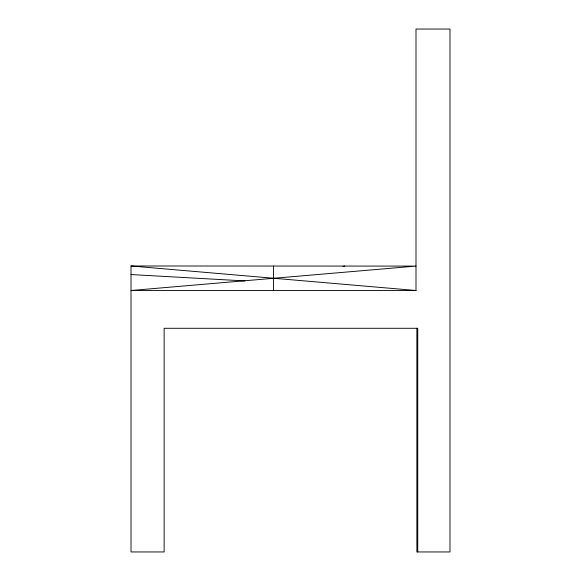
<?xml version="1.0" encoding="UTF-8"?>
<svg xmlns="http://www.w3.org/2000/svg" width="581" height="581" viewBox="0 0 581 581"><rect width="100%" height="100%" fill="white"/><g stroke="black" fill="none" stroke-linecap="round" stroke-linejoin="round"><path stroke-width="0.87" d="M273.506 290.5L273.506 266.04M342.979 266.374L344.751 266.069M417.739 551.95L417.739 328.287L164.132 328.287L164.132 551.95L131.016 551.95L131.016 265.982L415.996 266.098L131.016 290.5L415.996 290.5L415.996 29.05L449.984 29.05L449.984 551.95L416.867 551.95L416.867 328.287M131.016 274.559L245.008 280.935M131.016 265.982L415.996 290.5"/></g></svg>
